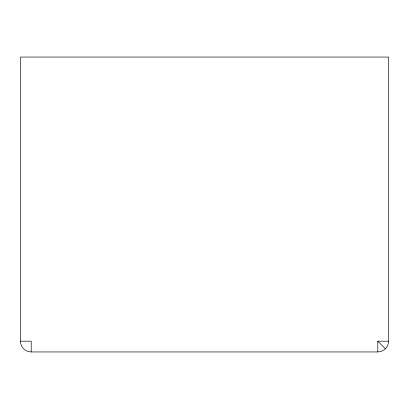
<?xml version="1.0" encoding="UTF-8"?>
<svg xmlns="http://www.w3.org/2000/svg" width="409" height="409" viewBox="0 0 409 409"><rect width="100%" height="100%" fill="white"/><g stroke="black" fill="none" stroke-linecap="round" stroke-linejoin="round"><path stroke-width="0.61" d="M20.45 341.183L31.212 341.183L31.212 351.944L377.788 351.944A10.762 10.762 0 0 0 388.55 341.183L388.55 57.055L20.45 57.055L20.45 341.183A10.762 10.762 0 0 0 31.212 351.944M377.788 351.944L377.788 341.183L388.55 341.183M377.788 341.183L385.396 348.79"/></g></svg>
